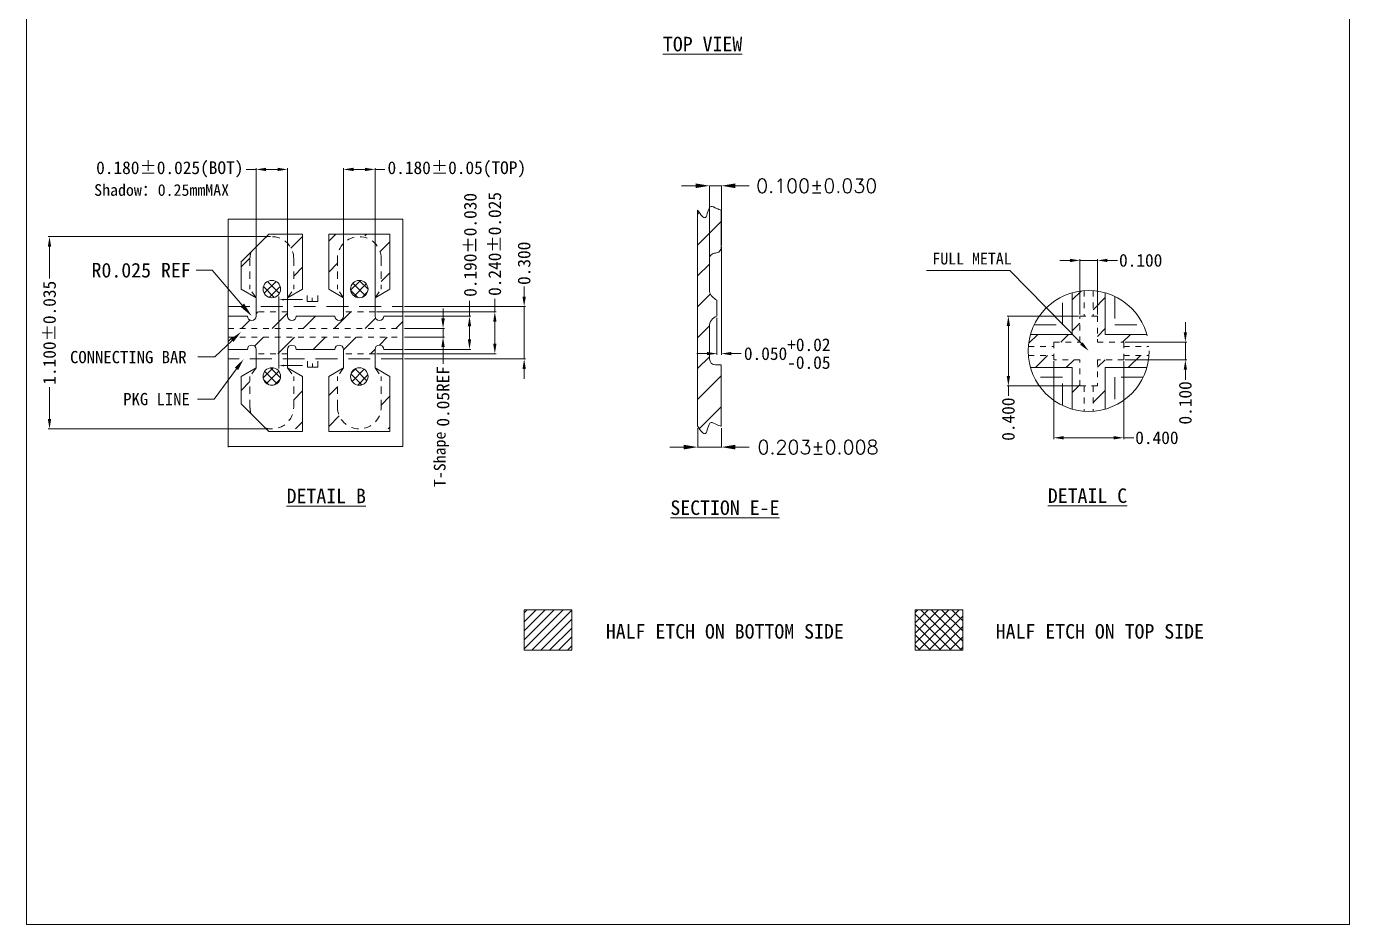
# Model space of a CAD drawing. Extents: x -40.6 to -17.9, y -29.5 to 6.2.
# Drawn here: x -40.6 to -17.9, y -29.5 to -14.08 of the extents above; entities that cross this region are included whole.
import ezdxf
from ezdxf.enums import TextEntityAlignment as Align

# ---------------------------------------------------------------- set-up
doc = ezdxf.new("R2010")
doc.units = 0
doc.header["$LTSCALE"] = 5
doc.header["$MEASUREMENT"] = 0
doc.header["$PDMODE"] = 3
for name, pattern in [('0', [0]), ('CENTER', [2, 1.25, -0.25, 0.25, -0.25]), ('HIDDEN', [0.375, 0.25, -0.125])]:
    doc.linetypes.add(name, pattern=pattern)
doc.layers.get('Defpoints').update_dxf_attribs({"linetype": 'CONTINUOUS'})
for name, color, linetype in [('1', 7, 'CONTINUOUS'), ('1D', 4, 'CONTINUOUS'), ('PKG', 2, 'CONTINUOUS'), ('图层1实体', 7, 'CONTINUOUS'), ('标注', 4, '0')]:
    doc.layers.add(name, color=color, linetype=linetype)
doc.layers.add('ETCH', color=4, linetype='CONTINUOUS', lineweight=15)
doc.styles.add('SIMPLEX', font='SIMPLEX')
doc.styles.get("Standard").update_dxf_attribs({"font": 'romans.shx', "bigfont": 'bigfont.shx'})
doc.styles.add('宋体', font='SimSun.ttf')
doc.dimstyles.new('0D$0', dxfattribs={"dimscale": 0.078, "dimtxt": 1.15, "dimasz": 1.15, "dimexe": 0.3, "dimexo": 0.3, "dimgap": 0.3, "dimtad": 0, "dimdec": 3, "dimzin": 1, "dimdsep": 46, "dimtxsty": 'SIMPLEX', "dimcen": 0.1, "dimclrd": 256, "dimclre": 256, "dimclrt": 256, "dimadec": 0, "dimazin": 0, "dimtfac": 1, "dimtdec": 3, "dimtofl": 0, "dimtmove": 0, "dimatfit": 3, "dimfxl": 1, "dimlwd": -1, "dimlwe": -1, "dimarcsym": 2})
doc.dimstyles.get("Standard").update_dxf_attribs({"dimscale": 0.12, "dimtxt": 1, "dimasz": 1, "dimexe": 0.3, "dimexo": 0.3, "dimgap": 0.3, "dimtad": 0, "dimdec": 3, "dimzin": 0, "dimdsep": 46, "dimtxsty": 'SIMPLEX', "dimcen": 0.5, "dimclrd": 256, "dimclre": 256, "dimclrt": 256, "dimadec": 0, "dimazin": 0, "dimtfac": 1, "dimtdec": 3, "dimtofl": 0, "dimtmove": 0, "dimatfit": 0, "dimfxl": 1, "dimtolj": 1, "dimtzin": 0, "dimlwd": -1, "dimlwe": -1, "dimarcsym": 0})

# ---------------------------------------------------------------- blocks, each defined once
blk = doc.blocks.new('*D0')
at = {"layer": 'Defpoints', "color": 0, "transparency": 16777216}
for p in [(-6656.145, -1072.052), (-6655.004, -1072.052), (-6656.145, -1072.622)]:
    blk.add_point(p, dxfattribs=at)
at = {"layer": '标注', "color": 4, "lineweight": 5, "transparency": 16777216}
for p, q in [((-6655.004, -1072.052), (-6655.004, -1071.788)), ((-6656.122, -1072.052), (-6654.981, -1072.052)), ((-6655.004, -1072.451), (-6655.004, -1072.224)), ((-6656.122, -1072.622), (-6654.981, -1072.622))]:
    blk.add_line(p, q, dxfattribs=at)
at = {"layer": '标注', "color": 4, "transparency": 16777216}
for points in [[(-6654.976, -1072.224), (-6655.033, -1072.224), (-6655.004, -1072.052)], [(-6655.033, -1072.451), (-6654.976, -1072.451), (-6655.004, -1072.622)]]:
    blk.add_solid(points, dxfattribs=at)
at = {"layer": '标注', "color": 4, "lineweight": 5, "transparency": 16777216, "insert": (-6654.99, -1070.829), "char_height": 0.21841, "attachment_point": 5, "rotation": 90, "style": '宋体'}
blk.add_mtext('0.190%%P0.030', dxfattribs=at)
blk = doc.blocks.new('*D1')
at = {"layer": 'Defpoints', "color": 0, "transparency": 16777216}
for p in [(-6656.625, -1071.977), (-6654.57, -1071.977), (-6656.625, -1072.697)]:
    blk.add_point(p, dxfattribs=at)
at = {"layer": '标注', "color": 4, "lineweight": 5, "transparency": 16777216}
for p, q in [((-6654.57, -1071.977), (-6654.57, -1071.756)), ((-6656.602, -1071.977), (-6654.546, -1071.977)), ((-6654.57, -1072.526), (-6654.57, -1072.149)), ((-6656.602, -1072.697), (-6654.546, -1072.697))]:
    blk.add_line(p, q, dxfattribs=at)
at = {"layer": '标注', "color": 4, "transparency": 16777216}
for points in [[(-6654.541, -1072.149), (-6654.598, -1072.149), (-6654.57, -1071.977)], [(-6654.598, -1072.526), (-6654.541, -1072.526), (-6654.57, -1072.697)]]:
    blk.add_solid(points, dxfattribs=at)
at = {"layer": '标注', "color": 4, "lineweight": 5, "transparency": 16777216, "insert": (-6654.57, -1070.813), "char_height": 0.21841, "attachment_point": 5, "rotation": 90, "style": '宋体'}
blk.add_mtext('0.240%%P0.025', dxfattribs=at)
blk = doc.blocks.new('*D2')
at = {"layer": 'Defpoints', "color": 0, "transparency": 16777216}
for p in [(-6658.125, -1069.533), (-6658.665, -1071.737), (-6658.125, -1071.737)]:
    blk.add_point(p, dxfattribs=at)
at = {"layer": '标注', "lineweight": 5, "transparency": 16777216}
for p, q in [((-6658.665, -1069.533), (-6658.837, -1069.533)), ((-6658.665, -1071.714), (-6658.665, -1069.51)), ((-6658.494, -1069.533), (-6658.297, -1069.533)), ((-6658.125, -1071.714), (-6658.125, -1069.51))]:
    blk.add_line(p, q, dxfattribs=at)
at = {"layer": '标注', "transparency": 16777216}
for points in [[(-6658.494, -1069.505), (-6658.494, -1069.562), (-6658.665, -1069.533)], [(-6658.297, -1069.562), (-6658.297, -1069.505), (-6658.125, -1069.533)]]:
    blk.add_solid(points, dxfattribs=at)
at = {"layer": '标注', "lineweight": 5, "transparency": 16777216, "insert": (-6660.146, -1069.533), "char_height": 0.21841, "attachment_point": 5, "style": '宋体'}
blk.add_mtext('0.180%%P0.025(BOT)', dxfattribs=at)
blk = doc.blocks.new('*D3')
at = {"layer": 'Defpoints', "color": 0, "transparency": 16777216}
for p in [(-6658.395, -1070.687), (-6662.209, -1073.987), (-6658.395, -1073.987)]:
    blk.add_point(p, dxfattribs=at)
at = {"layer": '标注', "lineweight": 5, "transparency": 16777216}
for p, q in [((-6658.419, -1070.687), (-6662.233, -1070.687)), ((-6662.209, -1070.859), (-6662.209, -1071.404)), ((-6662.209, -1073.816), (-6662.209, -1073.27)), ((-6658.419, -1073.987), (-6662.233, -1073.987))]:
    blk.add_line(p, q, dxfattribs=at)
at = {"layer": '标注', "transparency": 16777216}
for points in [[(-6662.181, -1070.859), (-6662.238, -1070.859), (-6662.209, -1070.687)], [(-6662.238, -1073.816), (-6662.181, -1073.816), (-6662.209, -1073.987)]]:
    blk.add_solid(points, dxfattribs=at)
at = {"layer": '标注', "lineweight": 5, "transparency": 16777216, "insert": (-6662.209, -1072.337), "char_height": 0.21841, "attachment_point": 5, "rotation": 90, "style": '宋体'}
blk.add_mtext('{\\C4;1.100%%P0.035}', dxfattribs=at)
blk = doc.blocks.new('*D12')
at = {"layer": 'Defpoints', "color": 0, "transparency": 16777216}
for p in [(-6656.145, -1071.887), (-6656.145, -1072.787), (-6654.067, -1072.787)]:
    blk.add_point(p, dxfattribs=at)
at = {"layer": '标注', "lineweight": 5, "transparency": 16777216}
for p, q in [((-6654.067, -1071.716), (-6654.067, -1071.544)), ((-6656.122, -1071.887), (-6654.043, -1071.887)), ((-6654.067, -1071.887), (-6654.067, -1072.787)), ((-6656.122, -1072.787), (-6654.043, -1072.787)), ((-6654.067, -1072.959), (-6654.067, -1073.13))]:
    blk.add_line(p, q, dxfattribs=at)
at = {"layer": '标注', "transparency": 16777216}
for points in [[(-6654.095, -1071.716), (-6654.038, -1071.716), (-6654.067, -1071.887)], [(-6654.038, -1072.959), (-6654.095, -1072.959), (-6654.067, -1072.787)]]:
    blk.add_solid(points, dxfattribs=at)
at = {"layer": '标注', "lineweight": 5, "transparency": 16777216, "insert": (-6654.067, -1071.145), "char_height": 0.2184, "attachment_point": 5, "rotation": 90, "style": '宋体'}
blk.add_mtext('0.300', dxfattribs=at)
blk = doc.blocks.new('*D22')
at = {"layer": 'Defpoints', "color": 0, "transparency": 16777216}
for p in [(-6656.145, -1072.262), (-6656.145, -1072.412), (-6655.458, -1072.412)]:
    blk.add_point(p, dxfattribs=at)
at = {"layer": '标注', "lineweight": 5, "transparency": 16777216}
for p, q in [((-6655.458, -1072.091), (-6655.458, -1071.919)), ((-6656.122, -1072.262), (-6655.435, -1072.262)), ((-6656.122, -1072.412), (-6655.435, -1072.412)), ((-6655.458, -1072.262), (-6655.458, -1072.412)), ((-6655.458, -1072.584), (-6655.458, -1072.869))]:
    blk.add_line(p, q, dxfattribs=at)
at = {"layer": '标注', "transparency": 16777216}
for points in [[(-6655.487, -1072.091), (-6655.429, -1072.091), (-6655.458, -1072.262)], [(-6655.429, -1072.584), (-6655.487, -1072.584), (-6655.458, -1072.412)]]:
    blk.add_solid(points, dxfattribs=at)
at = {"layer": '标注', "lineweight": 5, "transparency": 16777216, "insert": (-6655.458, -1073.428), "char_height": 0.2184, "attachment_point": 5, "rotation": 90, "style": '宋体'}
blk.add_mtext('0.05REF', dxfattribs=at)
blk = doc.blocks.new('*D23')
at = {"layer": 'Defpoints', "color": 0, "transparency": 16777216}
for p in [(-6644.232, -1071.095), (-6644.532, -1072.05), (-6644.232, -1072.05)]:
    blk.add_point(p, dxfattribs=at)
at = {"layer": '标注', "lineweight": 5, "transparency": 16777216}
for p, q in [((-6644.532, -1072.026), (-6644.532, -1071.072)), ((-6644.232, -1072.026), (-6644.232, -1071.072)), ((-6644.703, -1071.095), (-6644.875, -1071.095)), ((-6644.532, -1071.095), (-6644.232, -1071.095)), ((-6644.06, -1071.095), (-6643.889, -1071.095))]:
    blk.add_line(p, q, dxfattribs=at)
at = {"layer": '标注', "transparency": 16777216}
for points in [[(-6644.703, -1071.124), (-6644.703, -1071.067), (-6644.532, -1071.095)], [(-6644.06, -1071.067), (-6644.06, -1071.124), (-6644.232, -1071.095)]]:
    blk.add_solid(points, dxfattribs=at)
at = {"layer": '标注', "lineweight": 5, "transparency": 16777216, "insert": (-6643.49, -1071.095), "char_height": 0.2184, "attachment_point": 5, "style": '宋体'}
blk.add_mtext('0.100', dxfattribs=at)
blk = doc.blocks.new('*D24')
at = {"layer": 'Defpoints', "color": 0, "transparency": 16777216}
for p in [(-6643.782, -1072.5), (-6643.782, -1072.8), (-6642.724, -1072.8)]:
    blk.add_point(p, dxfattribs=at)
at = {"layer": '标注', "lineweight": 5, "transparency": 16777216}
for p, q in [((-6642.724, -1072.328), (-6642.724, -1072.156)), ((-6643.758, -1072.5), (-6642.7, -1072.5)), ((-6642.724, -1072.5), (-6642.724, -1072.8)), ((-6643.758, -1072.8), (-6642.7, -1072.8)), ((-6642.724, -1072.971), (-6642.724, -1073.143))]:
    blk.add_line(p, q, dxfattribs=at)
at = {"layer": '标注', "transparency": 16777216}
for points in [[(-6642.752, -1072.328), (-6642.695, -1072.328), (-6642.724, -1072.5)], [(-6642.695, -1072.971), (-6642.752, -1072.971), (-6642.724, -1072.8)]]:
    blk.add_solid(points, dxfattribs=at)
at = {"layer": '标注', "lineweight": 5, "transparency": 16777216, "insert": (-6642.724, -1073.541), "char_height": 0.2184, "attachment_point": 5, "rotation": 90, "style": '宋体'}
blk.add_mtext('0.100', dxfattribs=at)
blk = doc.blocks.new('*D25')
at = {"layer": 'Defpoints', "color": 0, "transparency": 16777216}
for p in [(-6644.982, -1072.8), (-6643.782, -1072.8), (-6643.782, -1074.14)]:
    blk.add_point(p, dxfattribs=at)
at = {"layer": '标注', "lineweight": 5, "transparency": 16777216}
for p, q in [((-6644.982, -1072.823), (-6644.982, -1074.163)), ((-6643.782, -1072.823), (-6643.782, -1074.163)), ((-6644.81, -1074.14), (-6643.953, -1074.14)), ((-6643.782, -1074.14), (-6643.61, -1074.14))]:
    blk.add_line(p, q, dxfattribs=at)
at = {"layer": '标注', "transparency": 16777216}
for points in [[(-6644.81, -1074.111), (-6644.81, -1074.168), (-6644.982, -1074.14)], [(-6643.953, -1074.168), (-6643.953, -1074.111), (-6643.782, -1074.14)]]:
    blk.add_solid(points, dxfattribs=at)
at = {"layer": '标注', "lineweight": 5, "transparency": 16777216, "insert": (-6643.212, -1074.14), "char_height": 0.2184, "attachment_point": 5, "style": '宋体'}
blk.add_mtext('0.400', dxfattribs=at)
blk = doc.blocks.new('*D26')
at = {"layer": 'Defpoints', "color": 0, "transparency": 16777216}
for p in [(-6644.532, -1072.05), (-6645.76, -1073.25), (-6644.532, -1073.25)]:
    blk.add_point(p, dxfattribs=at)
at = {"layer": '标注', "lineweight": 5, "transparency": 16777216}
for p, q in [((-6644.555, -1072.05), (-6645.783, -1072.05)), ((-6645.76, -1072.221), (-6645.76, -1073.078)), ((-6644.555, -1073.25), (-6645.783, -1073.25)), ((-6645.76, -1073.25), (-6645.76, -1073.421))]:
    blk.add_line(p, q, dxfattribs=at)
at = {"layer": '标注', "transparency": 16777216}
for points in [[(-6645.731, -1072.221), (-6645.788, -1072.221), (-6645.76, -1072.05)], [(-6645.788, -1073.078), (-6645.731, -1073.078), (-6645.76, -1073.25)]]:
    blk.add_solid(points, dxfattribs=at)
at = {"layer": '标注', "lineweight": 5, "transparency": 16777216, "insert": (-6645.76, -1073.82), "char_height": 0.2184, "attachment_point": 5, "rotation": 90, "style": '宋体'}
blk.add_mtext('0.400', dxfattribs=at)
blk = doc.blocks.new('*D27')
at = {"layer": 'Defpoints', "color": 0, "transparency": 16777216}
for p in [(-6650.684, -1069.814), (-6650.887, -1071.068), (-6650.684, -1070.868)]:
    blk.add_point(p, dxfattribs=at)
at = {"layer": '标注', "linetype": 'Continuous', "lineweight": 5, "transparency": 16777216}
for p, q in [((-6651.127, -1069.814), (-6651.367, -1069.814)), ((-6650.887, -1071.032), (-6650.887, -1069.808)), ((-6650.887, -1069.814), (-6650.684, -1069.814)), ((-6650.684, -1070.832), (-6650.684, -1069.808)), ((-6650.444, -1069.814), (-6650.204, -1069.814))]:
    blk.add_line(p, q, dxfattribs=at)
at = {"layer": '标注', "transparency": 16777216}
for points in [[(-6651.127, -1069.854), (-6651.127, -1069.774), (-6650.887, -1069.814)], [(-6650.444, -1069.774), (-6650.444, -1069.854), (-6650.684, -1069.814)]]:
    blk.add_solid(points, dxfattribs=at)
at = {"layer": '标注', "lineweight": 5, "transparency": 16777216, "insert": (-6649.048, -1069.814), "char_height": 0.24, "attachment_point": 5, "style": 'SIMPLEX'}
blk.add_mtext('\\A1;0.100±0.030', dxfattribs=at)
blk = doc.blocks.new('*D28')
at = {"layer": 'Defpoints', "color": 0, "transparency": 16777216}
for p in [(-6651.09, -1073.94), (-6650.684, -1073.94), (-6650.684, -1074.3)]:
    blk.add_point(p, dxfattribs=at)
at = {"layer": '标注', "linetype": 'Continuous', "lineweight": 5, "transparency": 16777216}
for p, q in [((-6651.09, -1073.976), (-6651.09, -1074.306)), ((-6650.684, -1073.976), (-6650.684, -1074.306)), ((-6651.33, -1074.3), (-6651.57, -1074.3)), ((-6651.09, -1074.3), (-6650.684, -1074.3)), ((-6650.444, -1074.3), (-6650.204, -1074.3))]:
    blk.add_line(p, q, dxfattribs=at)
at = {"layer": '标注', "transparency": 16777216}
for points in [[(-6651.33, -1074.34), (-6651.33, -1074.26), (-6651.09, -1074.3)], [(-6650.444, -1074.26), (-6650.444, -1074.34), (-6650.684, -1074.3)]]:
    blk.add_solid(points, dxfattribs=at)
at = {"layer": '标注', "lineweight": 5, "transparency": 16777216, "insert": (-6649.026, -1074.3), "char_height": 0.24, "attachment_point": 5, "style": 'SIMPLEX'}
blk.add_mtext('\\A1;0.203%%P0.008', dxfattribs=at)
blk = doc.blocks.new('*D30')
at = {"layer": 'Defpoints', "color": 0, "transparency": 16777216}
for p in [(-6650.684, -1070.837), (-6650.76, -1072.054), (-6650.684, -1072.695)]:
    blk.add_point(p, dxfattribs=at)
at = {"layer": '标注', "lineweight": 5, "transparency": 16777216}
for p, q in [((-6650.684, -1070.86), (-6650.684, -1072.718)), ((-6650.76, -1072.078), (-6650.76, -1072.718)), ((-6650.932, -1072.695), (-6651.103, -1072.695)), ((-6650.513, -1072.695), (-6650.341, -1072.695))]:
    blk.add_line(p, q, dxfattribs=at)
at = {"layer": '标注', "transparency": 16777216}
for points in [[(-6650.932, -1072.723), (-6650.932, -1072.666), (-6650.76, -1072.695)], [(-6650.513, -1072.666), (-6650.513, -1072.723), (-6650.684, -1072.695)]]:
    blk.add_solid(points, dxfattribs=at)
at = {"layer": '标注', "lineweight": 5, "transparency": 16777216, "insert": (-6649.554, -1072.695), "char_height": 0.21841, "attachment_point": 5, "style": '宋体'}
blk.add_mtext('\\A1;0.050\\S+0.02^ -0.05;', dxfattribs=at)
blk = doc.blocks.new('*D31')
at = {"layer": 'Defpoints', "color": 0, "transparency": 16777216}
for p in [(-6656.625, -1069.533), (-6657.165, -1071.737), (-6656.625, -1071.737)]:
    blk.add_point(p, dxfattribs=at)
at = {"layer": '标注', "lineweight": 5, "transparency": 16777216}
for p, q in [((-6657.165, -1071.714), (-6657.165, -1069.51)), ((-6656.994, -1069.533), (-6656.797, -1069.533)), ((-6656.625, -1071.714), (-6656.625, -1069.51)), ((-6656.625, -1069.533), (-6656.454, -1069.533))]:
    blk.add_line(p, q, dxfattribs=at)
at = {"layer": '标注', "transparency": 16777216}
for points in [[(-6656.994, -1069.505), (-6656.994, -1069.562), (-6657.165, -1069.533)], [(-6656.797, -1069.562), (-6656.797, -1069.505), (-6656.625, -1069.533)]]:
    blk.add_solid(points, dxfattribs=at)
at = {"layer": '标注', "color": 1, "lineweight": 5, "transparency": 16777216, "insert": (-6655.222, -1069.533), "char_height": 0.21841, "attachment_point": 5, "style": '宋体'}
blk.add_mtext('\\A2;0.180%%p0.05(TOP)', dxfattribs=at)

msp = doc.modelspace()

# ---------------------------------------------------------------- hatches: boundary and pattern name
at = {"layer": 'ETCH', "lineweight": 5}
h = msp.add_hatch(dxfattribs=at)
h.set_pattern_fill('ANSI31', color=256, scale=3, style=0)
h.set_pattern_definition([(45, (6725.1813, 955.83437), (-0.265165043, 0.265165043), [])])
edge = h.paths.add_edge_path()
edge.add_spline(control_points=[(-29.0869, -17.2362), (-29.0359, -17.311), (-28.926, -17.4721), (-28.9078, -17.119), (-28.765, -17.2128), (-28.7079, -17.2287), (-28.6809, -17.2362)], knot_values=[0, 0, 0, 0, 0.184656, 0.3978471, 0.4962081, 0.5839452, 0.5839452, 0.5839452, 0.5839452], degree=3, periodic=0)
edge.add_line((-28.6809, -17.2362), (-28.6809, -17.8736))
edge.add_ellipse((-28.7809, -17.8736), major_axis=(-0.1, 0), ratio=1, start_angle=90, end_angle=180, ccw=False)
edge.add_line((-28.7809, -17.9736), (-28.7839, -17.9736))
edge.add_ellipse((-28.7839, -18.0736), major_axis=(0.1, 0), ratio=1, start_angle=90, end_angle=180.00475)
edge.add_line((-28.8839, -18.0736), (-28.8839, -18.6336))
edge.add_ellipse((-28.6697, -18.5764), major_axis=(0.2216, 0), ratio=1, start_angle=194.9693, end_angle=246.93746)
edge.add_line((-28.7566, -18.7803), (-28.7566, -19.0594))
edge.add_ellipse((-28.7087, -19.228), major_axis=(0.1752, 0), ratio=1, start_angle=105.84188, end_angle=181.83462)
edge.add_line((-28.8839, -19.2336), (-28.8824, -19.7936))
edge.add_ellipse((-28.7824, -19.7936), major_axis=(0.1, 0), ratio=1, start_angle=180.00475, end_angle=269.99525)
edge.add_line((-28.7824, -19.8936), (-28.6809, -19.8936))
edge.add_line((-28.6809, -19.8936), (-28.6809, -20.9453))
edge.add_spline(control_points=[(-28.6809, -20.9453), (-28.7079, -20.9378), (-28.765, -20.9219), (-28.9078, -20.8281), (-28.926, -21.1812), (-29.0359, -21.0201), (-29.0869, -20.9453)], knot_values=[-0.5839452, -0.5839452, -0.5839452, -0.5839452, -0.4962081, -0.3978471, -0.184656, 0, 0, 0, 0], degree=3, periodic=0)
edge.add_line((-29.0869, -20.9453), (-29.0869, -17.2362))
h = msp.add_hatch(dxfattribs=at)
h.set_pattern_fill('ANSI31', color=256, scale=3, style=0)
h.set_pattern_definition([(45, (20229.5617, 2902.7628), (-0.265165043, 0.265165043), [])])
h.paths.add_polyline_path([(-37.1416, -19.2675), (-34.1416, -19.2675), (-34.1416, -19.0575), (-34.4716, -19.0575, -1), (-34.6216, -19.0575), (-34.6216, -18.9825), (-35.1616, -18.9825), (-35.1616, -19.0575, -1), (-35.3116, -19.0575), (-35.9716, -19.0575, -1), (-36.1216, -19.0575), (-36.1216, -18.9825), (-36.6616, -18.9825), (-36.6616, -19.0575, -1), (-36.8116, -19.0575), (-37.1416, -19.0575)])
h.paths.add_polyline_path([(-37.1416, -19.6275), (-36.8116, -19.6275, -1), (-36.6616, -19.6275), (-36.6616, -19.7025), (-36.1216, -19.7025), (-36.1216, -19.6275, -1), (-35.9716, -19.6275), (-35.3116, -19.6275, -1), (-35.1616, -19.6275), (-35.1616, -19.7025), (-34.6216, -19.7025), (-34.6216, -19.6275, -1), (-34.4716, -19.6275), (-34.1416, -19.6275), (-34.1416, -19.4175), (-37.1416, -19.4175)])
h.paths.add_polyline_path([(-35.8666, -20.9925), (-35.8666, -20.0925), (-36.0166, -20.0925), (-36.0166, -20.6175, -0.4142136), (-36.3916, -20.9925)])
h.paths.add_polyline_path([(-35.4166, -20.0925), (-35.4166, -20.9925), (-34.8916, -20.9925, -0.4142136), (-35.2666, -20.6175), (-35.2666, -20.0925)])
h.paths.add_polyline_path([(-35.4166, -17.6475), (-35.4166, -18.5925), (-35.2666, -18.5925), (-35.2666, -18.0675, -0.3367172), (-34.8916, -17.6475)])
h.paths.add_polyline_path([(-34.3666, -20.9925), (-34.3666, -20.0925), (-34.5166, -20.0925), (-34.5166, -20.6175, -0.4142136), (-34.8916, -20.9925)])
h.paths.add_polyline_path([(-34.5166, -18.0675), (-34.5166, -18.5925), (-34.3666, -18.5925), (-34.3666, -17.6475), (-34.8916, -17.6475, -0.3367172)])
h.paths.add_polyline_path([(-36.0166, -18.0675), (-36.0166, -18.5925), (-35.8666, -18.5925), (-35.8591, -17.6475), (-36.3841, -17.6475, -0.3297281)])
h.paths.add_polyline_path([(-36.9166, -17.6925), (-36.9166, -18.5925), (-36.7666, -18.5925), (-36.7666, -18.0675, -0.4142136), (-36.3916, -17.6925)])
edge = h.paths.add_edge_path()
edge.add_line((-36.9166, -20.5629), (-36.9166, -20.0925))
edge.add_line((-36.9166, -20.0925), (-36.7666, -20.0925))
edge.add_line((-36.7666, -20.0925), (-36.7666, -20.6175))
edge.add_arc((-36.3916, -20.6175), 0.375, 180, 197.49937)
edge.add_line((-36.7492, -20.7302), (-36.9166, -20.5629))
h = msp.add_hatch(dxfattribs=at)
h.set_pattern_fill('ANSI37', color=6, scale=0.9, style=0)
h.set_pattern_definition([(45, (20229.56171, 2902.76279), (-0.0795495129, 0.0795495129), []), (135, (20229.56171, 2902.76279), (-0.0795495129, -0.0795495129), [])])
h.paths.add_polyline_path([(-36.2416, -18.5925, 1), (-36.5416, -18.5925, 1)])
h.paths.add_polyline_path([(-36.2416, -20.0925, 1), (-36.5416, -20.0925, 1)])
h.paths.add_polyline_path([(-34.7416, -18.5925, 1), (-35.0416, -18.5925, 1)])
h.paths.add_polyline_path([(-34.7416, -20.0925, 1), (-35.0416, -20.0925, 1)])
h = msp.add_hatch(dxfattribs=at)
h.set_pattern_fill('ANSI31', color=256, scale=3, style=0)
h.set_pattern_definition([(45, (20231.87503, 2902.45036), (-0.265165043, 0.265165043), [])])
h.paths.add_polyline_path([(-23.4126, -19.5799, -0.051549), (-23.3754, -19.3699), (-22.6633, -19.3699), (-22.6633, -18.6578, -0.051549), (-22.4533, -18.6206), (-22.4533, -19.0549), (-22.5283, -19.0549), (-22.5283, -19.5049), (-22.9783, -19.5049), (-22.9783, -19.5799)])
h.paths.add_polyline_path([(-22.3033, -19.0549), (-22.3033, -18.6206, -0.051549), (-22.0933, -18.6578), (-22.0933, -19.3699), (-21.3811, -19.3699, -0.051549), (-21.3439, -19.5799), (-21.7783, -19.5799), (-21.7783, -19.5049), (-22.2283, -19.5049), (-22.2283, -19.0549)])
h.paths.add_polyline_path([(-22.3033, -20.2549), (-22.2283, -20.2549), (-22.2283, -19.8049), (-21.7783, -19.8049), (-21.7783, -19.7299), (-21.3439, -19.7299, -0.051549), (-21.3811, -19.9399), (-22.0933, -19.9399), (-22.0933, -20.652, -0.051549), (-22.3033, -20.6892)])
h.paths.add_polyline_path([(-23.4126, -19.7299), (-22.9783, -19.7299), (-22.9783, -19.8049), (-22.5283, -19.8049), (-22.5283, -20.2549), (-22.4533, -20.2549), (-22.4533, -20.6892, -0.051549), (-22.6633, -20.652), (-22.6633, -19.9399), (-23.3754, -19.9399, -0.051549)])
h = msp.add_hatch(dxfattribs=at)
h.set_pattern_fill('ANSI31', color=256, scale=0.8712, style=0)
h.set_pattern_definition([(45, (11.88574, 33.65908), (-0.07700393, 0.07700393), [])])
h.paths.add_polyline_path([(-31.2446, -24.0966), (-32.0615, -24.0966), (-32.0615, -24.7909), (-31.2446, -24.7909)])
h = msp.add_hatch(dxfattribs=at)
h.set_pattern_fill('ANSI37', color=6, style=0)
h.set_pattern_definition([(45, (6740.66855, 955.09574), (-0.0883883476, 0.0883883476), []), (135, (6740.66855, 955.09574), (-0.0883883476, -0.0883883476), [])])
h.paths.add_polyline_path([(-24.5381, -24.0966), (-25.3551, -24.0966), (-25.3551, -24.7909), (-24.5381, -24.7909)])

# ---------------------------------------------------------------- linework, layer by layer
at = {"layer": '1', "lineweight": 5}
for p, q in [((-36.6616, -18.7425, 0.1418), (-36.6616, -19.0575, 0.1418)), ((-36.1216, -18.7425, 0.1418), (-36.1216, -19.0575, 0.1418)), ((-35.1616, -18.7425, 0.1418), (-35.1616, -19.0575, 0.1418)), ((-34.6216, -18.7425, 0.1418), (-34.6216, -19.0575, 0.1418)), ((-28.7566, -18.7803, -0.0291), (-28.7566, -19.0594, -0.0291)), ((-22.6633, -18.6578, -0.0291), (-22.6633, -19.3699, -0.0291)), ((-22.0933, -18.6578, -0.0291), (-22.0933, -19.3699, -0.0291)), ((-37.1416, -19.0575, 0.1418), (-36.8116, -19.0575, 0.1418)), ((-35.9716, -19.0575, 0.1418), (-35.3116, -19.0575, 0.1418)), ((-34.4716, -19.0575, 0.1418), (-34.1416, -19.0575, 0.1418)), ((-28.8824, -19.7936, -0.0286), (-28.8839, -19.2336, -0.0291)), ((-23.3754, -19.3699, -0.0291), (-22.6633, -19.3699, -0.0291)), ((-21.3811, -19.3699, -0.0291), (-22.0933, -19.3699, -0.0291)), ((-37.1416, -19.6275, 0.1418), (-36.8116, -19.6275, 0.1418)), ((-36.6616, -19.9425, 0.1418), (-36.6616, -19.6275, 0.1418)), ((-36.1216, -19.9425, 0.1418), (-36.1216, -19.6275, 0.1418)), ((-35.9716, -19.6275, 0.1418), (-35.3116, -19.6275, 0.1418)), ((-35.1616, -19.9425, 0.1418), (-35.1616, -19.6275, 0.1418)), ((-34.6216, -19.9425, 0.1418), (-34.6216, -19.6275, 0.1418)), ((-34.4716, -19.6275, 0.1418), (-34.1416, -19.6275, 0.1418)), ((-28.6809, -19.8936, -0.0286), (-28.7824, -19.8936, -0.0286)), ((-28.6809, -20.9453, -0.0286), (-28.6809, -19.8936, -0.0286)), ((-23.3754, -19.9399, -0.0291), (-22.6633, -19.9399, -0.0291)), ((-22.6633, -20.652, -0.0291), (-22.6633, -19.9399, -0.0291)), ((-22.0933, -20.652, -0.0291), (-22.0933, -19.9399, -0.0291)), ((-21.3811, -19.9399, -0.0291), (-22.0933, -19.9399, -0.0291))]:
    msp.add_line(p, q, dxfattribs=at)
at = {"layer": '1', "color": 7, "lineweight": 5}
for p, q in [((-32.0615, -24.0966, 0.053), (-32.0615, -24.7909, 0.053)), ((-31.2446, -24.0966, 0.053), (-32.0615, -24.0966, 0.053)), ((-31.2446, -24.7909, 0.053), (-31.2446, -24.0966, 0.053)), ((-25.3551, -24.0966, 0.053), (-25.3551, -24.7909, 0.053)), ((-24.5381, -24.0966, 0.053), (-25.3551, -24.0966, 0.053)), ((-24.5381, -24.7909, 0.053), (-24.5381, -24.0966, 0.053)), ((-32.0615, -24.7909, 0.053), (-31.2446, -24.7909, 0.053)), ((-25.3551, -24.7909, 0.053), (-24.5381, -24.7909, 0.053))]:
    msp.add_line(p, q, dxfattribs=at)
at = {"layer": '1', "lineweight": 5}
for points, elevation in [([(-29.0869, -17.2362), (-29.0869, -20.9453)], -0.0286), ([(-35.8666, -18.5925), (-35.8666, -17.6475), (-36.442, -17.6475), (-36.9166, -18.1221)], 0.1418), ([(-34.3666, -18.5925), (-34.3666, -17.6475), (-35.4166, -17.6475), (-35.4166, -18.5925)], 0.1418), ([(-36.9166, -18.1221), (-36.9166, -18.5925)], 0.1418), ([(-36.9166, -18.5925), (-36.6616, -18.7425)], 0.1418), ([(-36.1216, -18.7425), (-35.8666, -18.5925)], 0.1418), ([(-35.4166, -18.5925), (-35.1616, -18.7425)], 0.1418), ([(-34.6216, -18.7425), (-34.3666, -18.5925)], 0.1418), ([(-36.9166, -20.0925), (-36.6616, -19.9425)], 0.1418), ([(-36.1216, -19.9425), (-35.8666, -20.0925)], 0.1418), ([(-35.4166, -20.0925), (-35.1616, -19.9425)], 0.1418), ([(-34.6216, -19.9425), (-34.3666, -20.0925)], 0.1418), ([(-35.8666, -20.0925), (-35.8666, -21.0375), (-36.442, -21.0375), (-36.9166, -20.5629)], 0.1418), ([(-36.9166, -20.5629), (-36.9166, -20.0925)], 0.1418), ([(-34.3666, -20.0925), (-34.3666, -21.0375), (-35.4166, -21.0375), (-35.4166, -20.0925)], 0.1418)]:
    msp.add_lwpolyline(points, dxfattribs=dict(at, elevation=elevation))
at = {"layer": '1', "lineweight": 5, "elevation": -0.0291}
msp.add_lwpolyline([(-28.7566, -18.7803), (-28.7566, -18.7803, -0.2307219), (-28.8839, -18.6336), (-28.8839, -18.0736, -0.4142378), (-28.7839, -17.9736), (-28.7809, -17.9736, 0.4142136), (-28.6809, -17.8736), (-28.6809, -17.2362)], format="xyb", dxfattribs=at)
at = {"layer": '1', "lineweight": 5}
for centre in [(-36.3916, -18.5925, 0.1418), (-34.8916, -18.5925, 0.1418), (-36.3916, -20.0925, 0.1418), (-34.8916, -20.0925, 0.1418)]:
    msp.add_circle(centre, 0.15, dxfattribs=at)
for centre, radius, start, end in [((-36.7366, -19.0575, 0.1418), 0.075, 180, 0), ((-36.0466, -19.0575, 0.1418), 0.075, 180, 0), ((-35.2366, -19.0575, 0.1418), 0.075, 180, 0), ((-34.5466, -19.0575, 0.1418), 0.075, 180, 0), ((-28.7087, -19.228, -0.0291), 0.1752, 105.84188, 181.83462), ((-36.7366, -19.6275, 0.1418), 0.075, 360, 180), ((-36.0466, -19.6275, 0.1418), 0.075, 360, 180), ((-35.2366, -19.6275, 0.1418), 0.075, 360, 180), ((-34.5466, -19.6275, 0.1418), 0.075, 360, 180), ((-28.7824, -19.7936, -0.0286), 0.1, 180.00475, 270.00475)]:
    msp.add_arc(centre, radius, start, end, dxfattribs=at)
for points in [[(-29.0869, -17.2362, -0.0291), (-29.0359, -17.311, -0.0291), (-28.926, -17.4721, -0.0291), (-28.9078, -17.119, -0.0291), (-28.765, -17.2128, -0.0291), (-28.7079, -17.2287, -0.0291), (-28.6809, -17.2362, -0.0291)], [(-29.0869, -20.9453, -0.0286), (-29.0359, -21.0201, -0.0286), (-28.926, -21.1812, -0.0286), (-28.9078, -20.8281, -0.0286), (-28.765, -20.9219, -0.0286), (-28.7079, -20.9378, -0.0286), (-28.6809, -20.9453, -0.0286)]]:
    msp.add_open_spline(points, degree=3, knots=[0, 0, 0, 0, 0.18465605, 0.3978471, 0.49620808, 0.58394524, 0.58394524, 0.58394524, 0.58394524], dxfattribs=at)
at = {"layer": '1D', "linetype": 'HIDDEN', "lineweight": 5, "ltscale": 0.1}
for p, q in [((-36.7666, -18.0675, 0.1418), (-36.7666, -18.5925, 0.1418)), ((-36.0166, -18.0675, 0.1418), (-36.0166, -18.5925, 0.1418)), ((-35.2666, -18.0675, 0.1418), (-35.2666, -18.5925, 0.1418)), ((-34.5166, -18.0675, 0.1418), (-34.5166, -18.5925, 0.1418)), ((-36.6616, -18.7425, 0.1418), (-36.7666, -18.5925, 0.1418)), ((-36.1216, -18.7425, 0.1418), (-36.0166, -18.5925, 0.1418)), ((-35.1616, -18.7425, 0.1418), (-35.2666, -18.5925, 0.1418)), ((-34.6216, -18.7425, 0.1418), (-34.5166, -18.5925, 0.1418)), ((-36.6616, -19.9425, 0.1418), (-36.7666, -20.0925, 0.1418)), ((-36.1216, -19.9425, 0.1418), (-36.0166, -20.0925, 0.1418)), ((-35.1616, -19.9425, 0.1418), (-35.2666, -20.0925, 0.1418)), ((-34.6216, -19.9425, 0.1418), (-34.5166, -20.0925, 0.1418)), ((-36.7666, -20.6175, 0.1418), (-36.7666, -20.0925, 0.1418)), ((-36.0166, -20.6175, 0.1418), (-36.0166, -20.0925, 0.1418)), ((-35.2666, -20.6175, 0.1418), (-35.2666, -20.0925, 0.1418)), ((-34.5166, -20.6175, 0.1418), (-34.5166, -20.0925, 0.1418))]:
    msp.add_line(p, q, dxfattribs=at)
at = {"layer": '1D', "linetype": 'HIDDEN', "lineweight": 5, "ltscale": 0.02}
for p, q in [((-22.4533, -18.6206, -0.0291), (-22.4533, -19.0549, -0.0291)), ((-22.3033, -18.6206, -0.0291), (-22.3033, -19.0549, -0.0291)), ((-36.1216, -18.9825, 0.1418), (-36.6616, -18.9825, 0.1418)), ((-34.6216, -18.9825, 0.1418), (-35.1616, -18.9825, 0.1418)), ((-37.1416, -19.2675, 0.1418), (-34.1416, -19.2675, 0.1418)), ((-37.1416, -19.4175, 0.1418), (-34.1416, -19.4175, 0.1418)), ((-36.1216, -19.7025, 0.1418), (-36.6616, -19.7025, 0.1418)), ((-34.6216, -19.7025, 0.1418), (-35.1616, -19.7025, 0.1418)), ((-23.4126, -19.5799, -0.0291), (-22.9783, -19.5799, -0.0291)), ((-23.4126, -19.7299, -0.0291), (-22.9783, -19.7299, -0.0291)), ((-21.7783, -19.5799, -0.0291), (-21.3439, -19.5799, -0.0291)), ((-21.7783, -19.7299, -0.0291), (-21.3439, -19.7299, -0.0291)), ((-22.4533, -20.2549, -0.0291), (-22.4533, -20.6892, -0.0291)), ((-22.3033, -20.2549, -0.0291), (-22.3033, -20.6892, -0.0291))]:
    msp.add_line(p, q, dxfattribs=at)
at = {"layer": '1D', "linetype": 'HIDDEN', "lineweight": 5, "ltscale": 0.02, "elevation": -0.0291}
msp.add_lwpolyline([(-22.5283, -19.0549), (-22.2283, -19.0549), (-22.2283, -19.5049), (-21.7783, -19.5049), (-21.7783, -19.8049), (-22.2283, -19.8049), (-22.2283, -20.2549), (-22.5283, -20.2549), (-22.5283, -19.8049), (-22.9783, -19.8049), (-22.9783, -19.5049), (-22.5283, -19.5049)], close=True, dxfattribs=at)
at = {"layer": '1D', "linetype": 'HIDDEN', "lineweight": 5, "ltscale": 0.1}
for centre, start, end in [((-36.3916, -18.0675, 0.1418), 0, 107.49937), ((-34.8916, -18.0675, 0.1418), 0, 180), ((-36.3916, -20.6175, 0.1418), 252.50063, 360), ((-34.8916, -20.6175, 0.1418), 180, 360)]:
    msp.add_arc(centre, 0.375, start, end, dxfattribs=at)
at = {"layer": '1D', "linetype": 'HIDDEN', "lineweight": 5, "ltscale": 0.02}
for centre, start, end in [((-36.3916, -18.0675, 0.1418), 162.50063, 180), ((-36.3916, -20.6175, 0.1418), 180, 197.49937)]:
    msp.add_arc(centre, 0.375, start, end, dxfattribs=at)
at = {"layer": 'PKG', "linetype": 'HIDDEN', "lineweight": 5, "ltscale": 0.3}
for points, elevation in [([(-23.3126, -19.2049), (-22.8283, -19.2049), (-22.8283, -18.7206)], -0.0291), ([(-21.9283, -18.7206), (-21.9283, -19.2049), (-21.4439, -19.2049)], -0.0291), ([(-37.1416, -18.8925), (-34.1416, -18.8925)], 0.1418), ([(-34.1416, -19.7925), (-37.1416, -19.7925)], 0.1418), ([(-22.8283, -20.5892), (-22.8283, -20.1049), (-23.3126, -20.1049)], -0.0291), ([(-21.4439, -20.1049), (-21.9283, -20.1049), (-21.9283, -20.5892)], -0.0291)]:
    msp.add_lwpolyline(points, dxfattribs=dict(at, elevation=elevation))
at = {"layer": '图层1实体', "lineweight": 5, "elevation": -0.0144}
msp.add_lwpolyline([(-40.601, 6.1985), (-17.9037, 6.1985), (-17.9037, -29.5004), (-40.601, -29.5004)], close=True, dxfattribs=at)
at = {"layer": '标注', "color": 2, "linetype": 'CENTER', "lineweight": 5}
for p, q in [((-37.1416, -17.3928, 0.1418), (-37.1416, -21.3071, 0.1418)), ((-37.1416, -17.3928, 0.1418), (-34.1416, -17.3928, 0.1418)), ((-34.1416, -17.3928, 0.1418), (-34.1416, -21.2921, 0.1418)), ((-37.1416, -21.2921, 0.1418), (-34.1416, -21.2921, 0.1418))]:
    msp.add_line(p, q, dxfattribs=at)
at = {"layer": '标注', "lineweight": 5}
for p, q in [((-37.4139, -18.2658, 0.1418), (-37.6886, -18.2658, 0.1418)), ((-36.8991, -18.8675, 0.1418), (-37.4139, -18.2658, 0.1418)), ((-36.2698, -19.9532), (-36.2698, -18.7192)), ((-37.073, -19.4735, 0.1418), (-37.3698, -19.7551, 0.1418)), ((-37.3698, -19.7551, 0.1418), (-37.6612, -19.7551, 0.1418)), ((-36.9974, -19.9619, 0.1418), (-37.3786, -20.4821, 0.1418)), ((-37.3786, -20.4821, 0.1418), (-37.6645, -20.4821, 0.1418))]:
    msp.add_line(p, q, dxfattribs=at)
at = {"layer": '标注', "linetype": 'ByBlock', "lineweight": 5}
msp.add_line((-23.7305, -18.2709, -0.0291), (-25.1593, -18.2709, -0.0291), dxfattribs=at)
at = {"layer": '标注', "linetype": 'ByBlock', "lineweight": 5, "elevation": -0.0291}
msp.add_lwpolyline([(-22.5041, -19.5262), (-23.7305, -18.2709)], dxfattribs=at)
at = {"layer": '标注', "lineweight": 5}
for points in [[(-36.1801, -18.7733), (-35.8646, -18.7733)], [(-36.1801, -19.9051), (-35.8646, -19.9051)]]:
    msp.add_lwpolyline(points, dxfattribs=at)
at = {"layer": '标注', "color": 2, "linetype": 'CENTER', "lineweight": 5}
msp.add_circle((-22.3783, -19.6549, -0.0291), 1.0371, dxfattribs=at)
at = {"layer": '标注', "lineweight": 5}
for points in [[(-36.1801, -18.7882), (-36.2698, -18.7733), (-36.1801, -18.7583)], [(-36.8675, -18.8404, 0.1418), (-36.7366, -19.0575, 0.1418), (-36.9308, -18.8946, 0.1418)], [(-37.0971, -19.4481, 0.1418), (-36.9206, -19.329, 0.1418), (-37.0489, -19.4989, 0.1418)], [(-22.4826, -19.5052, -0.0291), (-22.3783, -19.6549, -0.0291), (-22.5255, -19.5471, -0.0291)], [(-37.0257, -19.9412, 0.1418), (-36.8733, -19.7925, 0.1418), (-36.9692, -19.9826, 0.1418)], [(-36.1801, -19.9201), (-36.2698, -19.9051), (-36.1801, -19.8902)]]:
    msp.add_solid(points, dxfattribs=at)

# ---------------------------------------------------------------- texts
at = {"layer": '标注', "lineweight": 5, "style": '宋体'}
for s, p in [('HALF ETCH ON BOTTOM SIDE', (-26.5801, -24.4678, -0.0154)), ('HALF ETCH ON TOP SIDE', (-20.4017, -24.4678, -0.0154))]:
    msp.add_text(s, height=0.25, dxfattribs=at).set_placement(p, align=Align.MIDDLE_RIGHT)
at = {"layer": '标注', "lineweight": 5, "attachment_point": 5, "style": '宋体'}
for s, insert, char_height in [('\\A1;{\\LTOP VIEW}', (-29.0019, -14.3889, -0.0291), 0.25), ('CONNECTING BAR', (-38.8533, -19.7616, 0.1418), 0.21), ('PKG LINE', (-38.3697, -20.4821, 0.1418), 0.21)]:
    msp.add_mtext(s, dxfattribs=dict(at, insert=insert, char_height=char_height))
at = {"layer": '标注', "lineweight": 5, "attachment_point": 9, "style": '宋体'}
for s, insert, char_height, width in [('\\A1;Shadow：0.25mmMAX', (-37.1251, -16.9956, -0.0291), 0.2, 5.592015), ('\\A1;R0.025 REF', (-37.7837, -18.3971, 0.1418), 0.25, 2.974996), ('\\A1;FULL METAL', (-23.6995, -18.1727), 0.2, 5.412099), ('{\\LDETAIL C}', (-21.7193, -22.2679, 0.1418), 0.25, 3.882225), ('{\\LDETAIL B}', (-34.7773, -22.2679, 0.1418), 0.25, 3.882225), ('\\A1;\\LSECTION E-E', (-27.684, -22.4739, -0.0291), 0.25, 2.046351)]:
    msp.add_mtext(s, dxfattribs=dict(at, insert=insert, char_height=char_height, width=width))
at = {"layer": '标注', "lineweight": 5, "char_height": 0.18, "attachment_point": 5, "rotation": 90}
for insert in [(-35.6932, -18.7626), (-35.6917, -19.8884)]:
    msp.add_mtext('E', dxfattribs=dict(at, insert=insert))
at = {"layer": '标注', "lineweight": 5, "insert": (-33.3541, -21.0393, 0.1418), "char_height": 0.2, "width": 3.482206, "attachment_point": 9, "rotation": 90, "style": '宋体'}
msp.add_mtext('\\A1;T-Shape', dxfattribs=at)

# ---------------------------------------------------------------- dimensions: what is measured, and where the dimension line sits
at = {"layer": '标注', "lineweight": 5}
for base, p1, p2, text, dimstyle, override, picture, middle, set_off in [((-36.1216, -16.5383, 0.1418), (-36.6616, -18.7425, 0.1418), (-36.1216, -18.7425, 0.1418), '0.180%%P0.025(BOT)', '0D$0', {"dimscale": 0.078003, "dimtxt": 2.8, "dimasz": 2.2, "dimtxsty": '宋体', "dimlwd": 5, "dimlwe": 5}, '*D2', (-38.1427, -16.5383, 0.1418), (6622.0036, 1052.9948, 0.1418)), ((-28.6809, -16.819, -0.0291), (-28.8839, -18.0736, -0.0291), (-28.6809, -17.8736, -0.0291), '0.100±0.030', 'Standard', {"dimtxt": 2, "dimasz": 2, "dimexe": 0.05, "dimdec": 1, "dimlfac": 0.5, "dimtofl": 1, "dimlwd": 5, "dimlwe": 5, "dimarcsym": 2}, '*D27', (-27.0449, -16.819, -0.0291), (6622.0036, 1052.9948, -0.0291)), ((-28.6809, -21.3048, -0.0291), (-29.0869, -20.9453, -0.0291), (-28.6809, -20.9453, -0.0286), '0.203%%P0.008', 'Standard', {"dimtxt": 2, "dimasz": 2, "dimexe": 0.05, "dimdec": 3, "dimlfac": 0.5, "dimtofl": 1, "dimlwd": 5, "dimlwe": 5, "dimarcsym": 2}, '*D28', (-27.0221, -21.3048, -0.0291), (6622.0036, 1052.9948, -0.0291))]:
    dim = msp.add_linear_dim(base=base, p1=p1, p2=p2, text=text, dimstyle=dimstyle, override=override, dxfattribs=at)
    dim.commit()
    dim.dimension.update_dxf_attribs({"geometry": picture, "text_midpoint": middle, "dimtype": 128, "insert": set_off})
at = {"layer": '标注', "color": 1, "lineweight": 5}
dim = msp.add_linear_dim(base=(-34.6216, -16.5383), p1=(-35.1616, -18.7425, 0.1418), p2=(-34.6216, -18.7425, 0.1418), dimstyle='0D$0', override={"dimscale": 0.078003, "dimtxt": 2.8, "dimasz": 2.2, "dimgap": 0.3, "dimlfac": 0.333333, "dimpost": '(TOP)', "dimtxsty": '宋体', "dimclrt": 1, "dimtol": 1, "dimlim": 0, "dimtp": 0.05, "dimtm": 0.05, "dimtolj": 2, "dimlwd": 5, "dimlwe": 5}, dxfattribs=at)
dim.commit()
dim.dimension.update_dxf_attribs({"geometry": '*D31', "text_midpoint": (-33.2186, -16.5383), "insert": (6622.0036, 1052.9948)})
at = {"layer": '标注', "lineweight": 5}
for base, p1, p2, text, override, picture, middle, set_off in [((-32.566, -18.9825, 0.1418), (-34.6216, -19.7025, 0.1418), (-34.6216, -18.9825, 0.1418), '0.240%%P0.025', {"dimscale": 0.078003, "dimtxt": 2.8, "dimasz": 2.2, "dimtxsty": '宋体', "dimclrd": 4, "dimclre": 4, "dimclrt": 4, "dimlwd": 5, "dimlwe": 5}, '*D1', (-32.566, -17.8183, 0.1418), (6622.0036, 1052.9948, 0.1418)), ((-33.0008, -19.0575, 0.1418), (-34.1416, -19.6275, 0.1418), (-34.1416, -19.0575, 0.1418), '0.190%%P0.030', {"dimscale": 0.078003, "dimtxt": 2.8, "dimasz": 2.2, "dimtxsty": '宋体', "dimclrd": 4, "dimclre": 4, "dimclrt": 4, "dimtmove": 1, "dimlwd": 5, "dimlwe": 5}, '*D0', (-32.9865, -17.8483, 0.1418), (6622.0036, 1052.9948, 0.1418)), ((-40.2058, -20.9925, 0.1418), (-36.3916, -17.6925, 0.1418), (-36.3916, -20.9925, 0.1418), '{\\C4;1.100%%P0.035}', {"dimscale": 0.078003, "dimtxt": 2.8, "dimasz": 2.2, "dimtxsty": '宋体', "dimclrd": 256, "dimclre": 256, "dimclrt": 256, "dimlwd": 5, "dimlwe": 5}, '*D3', (-40.2058, -19.3425, 0.1418), (6622.0036, 1052.9948, 0.1418)), ((-32.0629, -19.7925, 0.1418), (-34.1416, -18.8925, 0.1418), (-34.1416, -19.7925, 0.1418), '0.300', {"dimscale": 0.078003, "dimtxt": 2.8, "dimasz": 2.2, "dimtxsty": '宋体', "dimtofl": 1, "dimlwd": 5, "dimlwe": 5}, '*D12', (-32.0629, -18.1507, 0.1418), (6622.0036, 1052.9948, 0.1418)), ((-33.4544, -19.4175, -0.0291), (-34.1416, -19.2675, 0.1418), (-34.1416, -19.4175, 0.1418), '0.05REF', {"dimscale": 0.078003, "dimtxt": 2.8, "dimasz": 2.2, "dimtxsty": '宋体', "dimtofl": 1, "dimlwd": 5, "dimlwe": 5}, '*D22', (-33.4544, -20.4337, -0.0291), (6622.0036, 1052.9948, -0.0291))]:
    dim = msp.add_linear_dim(base=base, p1=p1, p2=p2, angle=90, text=text, dimstyle='0D$0', override=override, dxfattribs=at)
    dim.commit()
    dim.dimension.update_dxf_attribs({"geometry": picture, "text_midpoint": middle, "dimtype": 128, "insert": set_off})
for base, p1, p2, override, picture, middle, set_off in [((-28.6809, -19.7, -0.0286), (-28.7566, -19.0594, -0.0291), (-28.6809, -17.8418, -0.0291), {"dimscale": 0.078003, "dimtxt": 2.8, "dimasz": 2.2, "dimgap": 0.3, "dimlfac": 0.66, "dimtxsty": '宋体', "dimclrd": 256, "dimclrt": 256, "dimtol": 1, "dimlim": 0, "dimtp": 0.02, "dimtm": 0.05, "dimtolj": 1, "dimlwd": 5, "dimlwe": 5}, '*D30', (-27.5505, -19.7, -0.0286), (6622.0036, 1052.9948, -0.0286)), ((-22.2283, -18.1005, -0.0291), (-22.5283, -19.0549, -0.0291), (-22.2283, -19.0549, -0.0291), {"dimscale": 0.078003, "dimtxt": 2.8, "dimasz": 2.2, "dimlfac": 0.333333, "dimtxsty": '宋体', "dimtofl": 1, "dimlwd": 5, "dimlwe": 5}, '*D23', (-21.4865, -18.1005, -0.0291), (6622.0036, 1052.9948, -0.0291)), ((-21.7783, -21.1448, -0.0291), (-22.9783, -19.8049, -0.0291), (-21.7783, -19.8049, -0.0291), {"dimscale": 0.078003, "dimtxt": 2.8, "dimasz": 2.2, "dimlfac": 0.333333, "dimtxsty": '宋体', "dimtofl": 1, "dimlwd": 5, "dimlwe": 5}, '*D25', (-21.2081, -21.1448, -0.0291), (6622.0036, 1052.9948, -0.0291))]:
    dim = msp.add_linear_dim(base=base, p1=p1, p2=p2, dimstyle='0D$0', override=override, dxfattribs=at)
    dim.commit()
    dim.dimension.update_dxf_attribs({"geometry": picture, "text_midpoint": middle, "dimtype": 128, "insert": set_off})
dim = msp.add_linear_dim(base=(-23.7562, -20.2549, -0.0291), p1=(-22.5283, -19.0549, -0.0291), p2=(-22.5283, -20.2549, -0.0291), angle=90, dimstyle='0D$0', override={"dimscale": 0.078003, "dimtxt": 2.8, "dimasz": 2.2, "dimlfac": 0.333333, "dimtxsty": '宋体', "dimtofl": 1, "dimlwd": 5, "dimlwe": 5}, dxfattribs=at)
dim.commit()
dim.dimension.update_dxf_attribs({"geometry": '*D26', "text_midpoint": (-23.7562, -20.8251, -0.0291), "dimtype": 128, "insert": (6622.0036, 1052.9948, -0.0291)})
dim = msp.add_linear_dim(base=(-20.7201, -19.8049, -0.0291), p1=(-21.7783, -19.5049, -0.0291), p2=(-21.7783, -19.8049, -0.0291), angle=90, dimstyle='0D$0', override={"dimscale": 0.078003, "dimtxt": 2.8, "dimasz": 2.2, "dimlfac": 0.333333, "dimtxsty": '宋体', "dimtofl": 1, "dimlwd": 5, "dimlwe": 5}, dxfattribs=at)
dim.commit()
dim.dimension.update_dxf_attribs({"geometry": '*D24', "text_midpoint": (-20.7201, -20.5467, -0.0291), "insert": (6622.0036, 1052.9948, -0.0291)})

doc.saveas('drawing.dxf')
